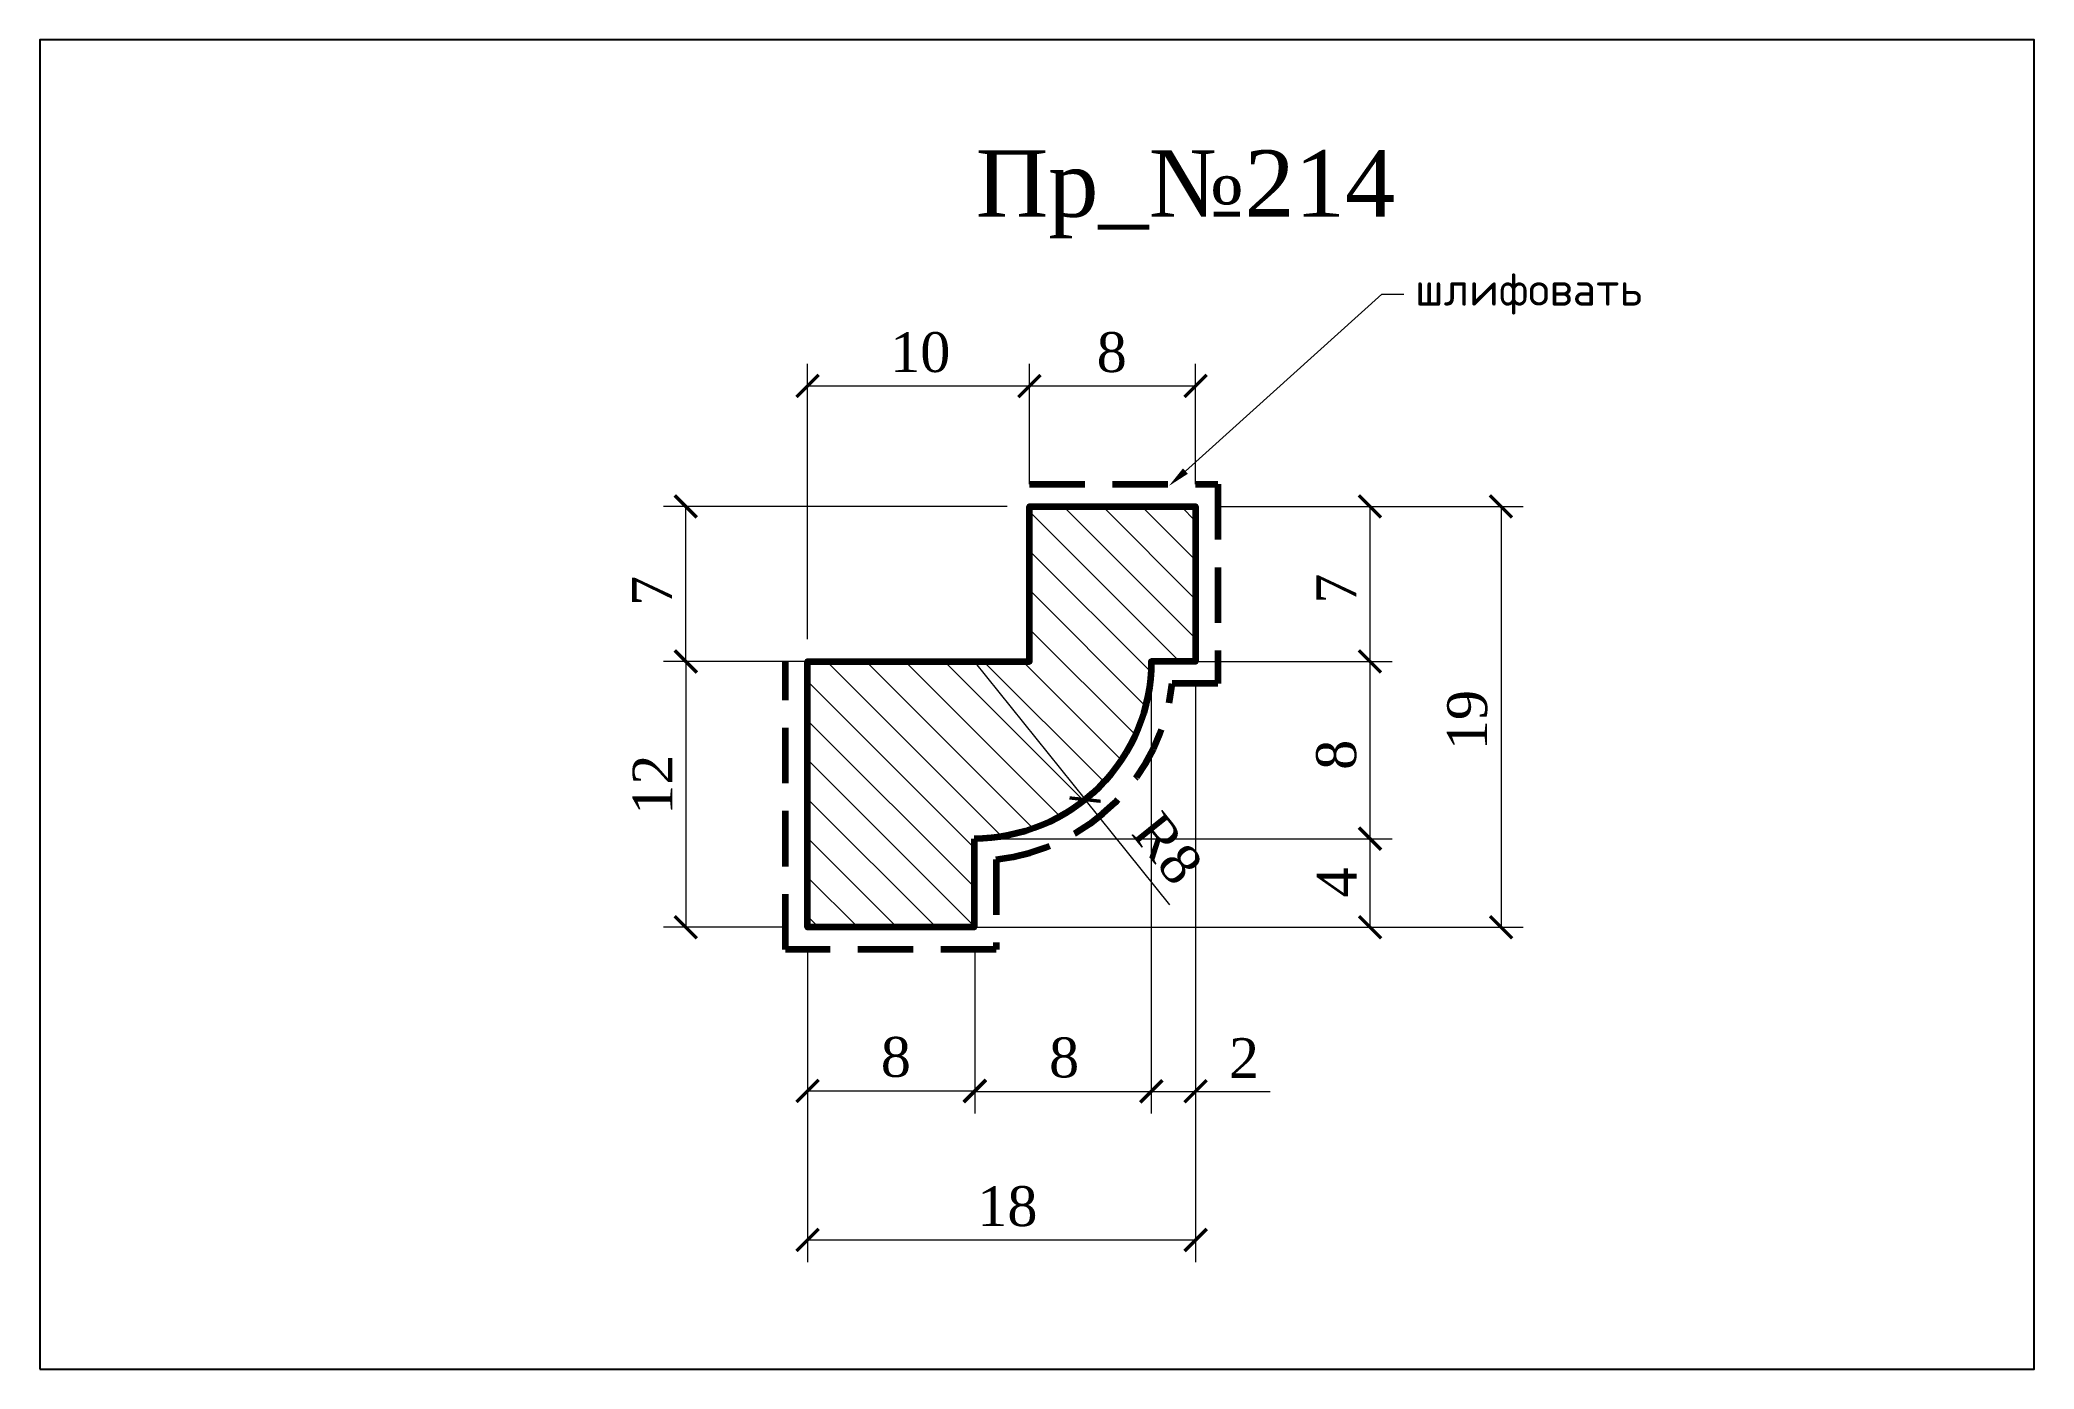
# Model space of a CAD drawing. Header units: millimetres. Extents: x 309112 to 309202, y -93145.7 to -93085.7.
import ezdxf
from ezdxf import colors
from ezdxf.entities.mleader import LeaderData, LeaderLine
from ezdxf.math import Vec2, Vec3

# ---------------------------------------------------------------- set-up
doc = ezdxf.new("R2010")
doc.units = ezdxf.units.MM
doc.header["$MEASUREMENT"] = 0
doc.linetypes.add('HIDDEN', pattern=[0.375, 0.25, -0.125])
doc.layers.add('Outside panel', color=7, linetype='Continuous', lineweight=18, true_color=0x7f5e57)
doc.layers.add('линия 50', color=1, linetype='Continuous', lineweight=140)
doc.layers.add('служебный слой РАЗМЕРЫ', color=7, linetype='Continuous', lineweight=9)
doc.layers.add('размеры в модели', color=7, linetype='Continuous')
doc.styles.add('ELECT', font='times.ttf')
doc.styles.get("Standard").update_dxf_attribs({"font": 'times.ttf'})
doc.styles.add('ЕСКД профили текст', font='isocpeur.ttf')
doc.dimstyles.new('M_1', dxfattribs={"dimtxt": 1.8, "dimasz": 1, "dimexe": 1, "dimexo": 1, "dimgap": 0.6, "dimtad": 1, "dimdec": 0, "dimdsep": 46, "dimtxsty": 'Standard', "dimblk": 'ARCHTICK', "dimcen": -5, "dimclrd": 7, "dimclre": 7, "dimclrt": 7, "dimadec": 0, "dimazin": 0, "dimtfac": 1, "dimtdec": 0, "dimtmove": 0, "dimatfit": 3, "dimfxl": 1, "dimtolj": 1, "dimtzin": 0, "dimlwd": 5, "dimlwe": 5, "dimarcsym": 0})

# ---------------------------------------------------------------- blocks, each defined once
blk = doc.blocks.new('_ArchTick')
at = {"color": 0, "linetype": 'ByBlock', "const_width": 0.15}
blk.add_lwpolyline([(-0.5, -0.5), (0.5, 0.5)], dxfattribs=at)
blk = doc.blocks.new('*D14')
at = {"layer": 'Defpoints', "color": 0, "ltscale": 1000, "transparency": 16777216}
for p in [(309164.112, -93106.787), (309171.981, -93106.787), (309164.112, -93113.784)]:
    blk.add_point(p, dxfattribs=at)
at = {"layer": 'размеры в модели', "color": 7, "lineweight": 5, "ltscale": 1000, "transparency": 16777216}
for p, q in [((309165.112, -93106.787), (309172.981, -93106.787)), ((309171.981, -93113.784), (309171.981, -93106.787)), ((309165.112, -93113.784), (309172.981, -93113.784))]:
    blk.add_line(p, q, dxfattribs=at)
for p, rotation in [((309171.981, -93106.787), 90), ((309171.981, -93113.784), 270)]:
    blk.add_blockref('_ArchTick', p, dxfattribs=dict(at, rotation=rotation))
at = {"layer": 'размеры в модели', "color": 7, "ltscale": 1000, "transparency": 16777216, "insert": (309170.463, -93110.502), "char_height": 1.8, "attachment_point": 5, "rotation": 90}
blk.add_mtext('\\A1;7', dxfattribs=at)
blk = doc.blocks.new('*D13')
at = {"layer": 'Defpoints', "color": 0, "ltscale": 1000, "transparency": 16777216}
for p in [(309162.112, -93113.784), (309171.981, -93113.784), (309154.112, -93121.784)]:
    blk.add_point(p, dxfattribs=at)
at = {"layer": 'размеры в модели', "color": 7, "lineweight": 5, "ltscale": 1000, "transparency": 16777216}
for p, q in [((309163.112, -93113.784), (309172.981, -93113.784)), ((309171.981, -93121.784), (309171.981, -93113.784)), ((309155.112, -93121.784), (309172.981, -93121.784))]:
    blk.add_line(p, q, dxfattribs=at)
for p, rotation in [((309171.981, -93113.784), 90), ((309171.981, -93121.784), 270)]:
    blk.add_blockref('_ArchTick', p, dxfattribs=dict(at, rotation=rotation))
at = {"layer": 'размеры в модели', "color": 7, "ltscale": 1000, "transparency": 16777216, "insert": (309170.466, -93117.999), "char_height": 1.8, "attachment_point": 5, "rotation": 90}
blk.add_mtext('\\A1;8', dxfattribs=at)
blk = doc.blocks.new('*D12')
at = {"layer": 'Defpoints', "color": 0, "ltscale": 1000, "transparency": 16777216}
for p in [(309154.135, -93121.784), (309171.981, -93121.784), (309154.147, -93125.784)]:
    blk.add_point(p, dxfattribs=at)
at = {"layer": 'размеры в модели', "color": 7, "lineweight": 5, "ltscale": 1000, "transparency": 16777216}
for p, q in [((309155.135, -93121.784), (309172.981, -93121.784)), ((309171.981, -93125.784), (309171.981, -93121.784)), ((309155.147, -93125.784), (309172.981, -93125.784))]:
    blk.add_line(p, q, dxfattribs=at)
for p, rotation in [((309171.981, -93121.784), 90), ((309171.981, -93125.784), 270)]:
    blk.add_blockref('_ArchTick', p, dxfattribs=dict(at, rotation=rotation))
at = {"layer": 'размеры в модели', "color": 7, "ltscale": 1000, "transparency": 16777216, "insert": (309170.481, -93123.759), "char_height": 1.8, "attachment_point": 5, "rotation": 90}
blk.add_mtext('\\A1;4', dxfattribs=at)
blk = doc.blocks.new('*D11')
at = {"layer": 'Defpoints', "color": 0, "ltscale": 1000, "transparency": 16777216}
for p in [(309162.112, -93113.784), (309164.112, -93113.712), (309164.112, -93133.189)]:
    blk.add_point(p, dxfattribs=at)
at = {"layer": 'размеры в модели', "color": 7, "lineweight": 5, "ltscale": 1000, "transparency": 16777216}
for p, q in [((309162.112, -93114.784), (309162.112, -93134.189)), ((309164.112, -93114.712), (309164.112, -93134.189)), ((309162.112, -93133.189), (309164.112, -93133.189)), ((309164.112, -93133.189), (309167.473, -93133.189))]:
    blk.add_line(p, q, dxfattribs=at)
at = {"layer": 'размеры в модели', "color": 7, "lineweight": 5, "ltscale": 1000, "transparency": 16777216, "rotation": 180}
blk.add_blockref('_ArchTick', (309162.112, -93133.189), dxfattribs=at)
at = {"layer": 'размеры в модели', "color": 7, "lineweight": 5, "ltscale": 1000, "transparency": 16777216}
blk.add_blockref('_ArchTick', (309164.112, -93133.189), dxfattribs=at)
at = {"layer": 'размеры в модели', "color": 7, "ltscale": 1000, "transparency": 16777216, "insert": (309166.292, -93131.689), "char_height": 1.8, "attachment_point": 5}
blk.add_mtext('\\A1;2', dxfattribs=at)
blk = doc.blocks.new('*D10')
at = {"layer": 'Defpoints', "color": 0, "ltscale": 1000, "transparency": 16777216}
for p in [(309162.112, -93113.784), (309154.147, -93125.784), (309162.112, -93133.189)]:
    blk.add_point(p, dxfattribs=at)
at = {"layer": 'размеры в модели', "color": 7, "lineweight": 5, "ltscale": 1000, "transparency": 16777216}
for p, q in [((309162.112, -93114.784), (309162.112, -93134.189)), ((309154.147, -93126.784), (309154.147, -93134.189)), ((309154.147, -93133.189), (309162.112, -93133.189))]:
    blk.add_line(p, q, dxfattribs=at)
at = {"layer": 'размеры в модели', "color": 7, "lineweight": 5, "ltscale": 1000, "transparency": 16777216, "rotation": 180}
blk.add_blockref('_ArchTick', (309154.147, -93133.189), dxfattribs=at)
at = {"layer": 'размеры в модели', "color": 7, "lineweight": 5, "ltscale": 1000, "transparency": 16777216}
blk.add_blockref('_ArchTick', (309162.112, -93133.189), dxfattribs=at)
at = {"layer": 'размеры в модели', "color": 7, "ltscale": 1000, "transparency": 16777216, "insert": (309158.176, -93131.673), "char_height": 1.8, "attachment_point": 5}
blk.add_mtext('\\A1;8', dxfattribs=at)
blk = doc.blocks.new('*D9')
at = {"layer": 'Defpoints', "color": 0, "ltscale": 1000, "transparency": 16777216}
for p in [(309146.598, -93125.784), (309154.147, -93125.784), (309154.147, -93133.166)]:
    blk.add_point(p, dxfattribs=at)
at = {"layer": 'размеры в модели', "color": 7, "lineweight": 5, "ltscale": 1000, "transparency": 16777216}
for p, q in [((309146.598, -93126.784), (309146.598, -93134.166)), ((309154.147, -93126.784), (309154.147, -93134.166)), ((309146.598, -93133.166), (309154.147, -93133.166))]:
    blk.add_line(p, q, dxfattribs=at)
at = {"layer": 'размеры в модели', "color": 7, "lineweight": 5, "ltscale": 1000, "transparency": 16777216, "rotation": 180}
blk.add_blockref('_ArchTick', (309146.598, -93133.166), dxfattribs=at)
at = {"layer": 'размеры в модели', "color": 7, "lineweight": 5, "ltscale": 1000, "transparency": 16777216}
blk.add_blockref('_ArchTick', (309154.147, -93133.166), dxfattribs=at)
at = {"layer": 'размеры в модели', "color": 7, "ltscale": 1000, "transparency": 16777216, "insert": (309150.583, -93131.65), "char_height": 1.8, "attachment_point": 5}
blk.add_mtext('\\A1;8', dxfattribs=at)
blk = doc.blocks.new('*D8')
at = {"layer": 'Defpoints', "color": 0, "ltscale": 1000, "transparency": 16777216}
for p in [(309156.612, -93101.351), (309156.612, -93106.787), (309146.598, -93113.784)]:
    blk.add_point(p, dxfattribs=at)
at = {"layer": 'размеры в модели', "color": 7, "lineweight": 5, "ltscale": 1000, "transparency": 16777216}
for p, q in [((309146.598, -93112.784), (309146.598, -93100.351)), ((309156.612, -93105.787), (309156.612, -93100.351)), ((309146.598, -93101.351), (309156.612, -93101.351))]:
    blk.add_line(p, q, dxfattribs=at)
at = {"layer": 'размеры в модели', "color": 7, "lineweight": 5, "ltscale": 1000, "transparency": 16777216, "rotation": 180}
blk.add_blockref('_ArchTick', (309146.598, -93101.351), dxfattribs=at)
at = {"layer": 'размеры в модели', "color": 7, "lineweight": 5, "ltscale": 1000, "transparency": 16777216}
blk.add_blockref('_ArchTick', (309156.612, -93101.351), dxfattribs=at)
at = {"layer": 'размеры в модели', "color": 7, "ltscale": 1000, "transparency": 16777216, "insert": (309151.683, -93099.835), "char_height": 1.8, "attachment_point": 5}
blk.add_mtext('\\A1;10', dxfattribs=at)
blk = doc.blocks.new('*D7')
at = {"layer": 'Defpoints', "color": 0, "ltscale": 1000, "transparency": 16777216}
for p in [(309146.598, -93113.784), (309141.102, -93125.784), (309146.598, -93125.784)]:
    blk.add_point(p, dxfattribs=at)
at = {"layer": 'размеры в модели', "color": 7, "lineweight": 5, "ltscale": 1000, "transparency": 16777216}
for p, q in [((309145.598, -93113.784), (309140.102, -93113.784)), ((309141.102, -93113.784), (309141.102, -93125.784)), ((309145.598, -93125.784), (309140.102, -93125.784))]:
    blk.add_line(p, q, dxfattribs=at)
for p, rotation in [((309141.102, -93113.784), 90), ((309141.102, -93125.784), 270)]:
    blk.add_blockref('_ArchTick', p, dxfattribs=dict(at, rotation=rotation))
at = {"layer": 'размеры в модели', "color": 7, "ltscale": 1000, "transparency": 16777216, "insert": (309139.602, -93119.352), "char_height": 1.8, "attachment_point": 5, "rotation": 90}
blk.add_mtext('\\A1;12', dxfattribs=at)
blk = doc.blocks.new('*D6')
at = {"layer": 'Defpoints', "color": 0, "ltscale": 1000, "transparency": 16777216}
for p in [(309141.1, -93106.787), (309156.612, -93106.787), (309156.612, -93113.784)]:
    blk.add_point(p, dxfattribs=at)
at = {"layer": 'размеры в модели', "color": 7, "lineweight": 5, "ltscale": 1000, "transparency": 16777216}
for p, q in [((309155.612, -93106.787), (309140.1, -93106.787)), ((309141.1, -93113.784), (309141.1, -93106.787)), ((309155.612, -93113.784), (309140.1, -93113.784))]:
    blk.add_line(p, q, dxfattribs=at)
for p, rotation in [((309141.1, -93106.787), 90), ((309141.1, -93113.784), 270)]:
    blk.add_blockref('_ArchTick', p, dxfattribs=dict(at, rotation=rotation))
at = {"layer": 'размеры в модели', "color": 7, "ltscale": 1000, "transparency": 16777216, "insert": (309139.581, -93110.597), "char_height": 1.8, "attachment_point": 5, "rotation": 90}
blk.add_mtext('\\A1;7', dxfattribs=at)
blk = doc.blocks.new('*D5')
at = {"layer": 'Defpoints', "color": 0, "ltscale": 1000, "transparency": 16777216}
for p in [(309164.112, -93101.351), (309156.612, -93106.787), (309164.112, -93106.787)]:
    blk.add_point(p, dxfattribs=at)
at = {"layer": 'размеры в модели', "color": 7, "lineweight": 5, "ltscale": 1000, "transparency": 16777216}
for p, q in [((309156.612, -93105.787), (309156.612, -93100.351)), ((309164.112, -93105.787), (309164.112, -93100.351)), ((309156.612, -93101.351), (309164.112, -93101.351))]:
    blk.add_line(p, q, dxfattribs=at)
at = {"layer": 'размеры в модели', "color": 7, "lineweight": 5, "ltscale": 1000, "transparency": 16777216, "rotation": 180}
blk.add_blockref('_ArchTick', (309156.612, -93101.351), dxfattribs=at)
at = {"layer": 'размеры в модели', "color": 7, "lineweight": 5, "ltscale": 1000, "transparency": 16777216}
blk.add_blockref('_ArchTick', (309164.112, -93101.351), dxfattribs=at)
at = {"layer": 'размеры в модели', "color": 7, "ltscale": 1000, "transparency": 16777216, "insert": (309160.326, -93099.835), "char_height": 1.8, "attachment_point": 5}
blk.add_mtext('\\A1;8', dxfattribs=at)
blk = doc.blocks.new('*D4')
at = {"layer": 'Defpoints', "color": 0, "ltscale": 1000, "transparency": 16777216}
for p in [(309154.112, -93113.784), (309159.122, -93120.02)]:
    blk.add_point(p, dxfattribs=at)
at = {"layer": 'размеры в модели', "color": 7, "lineweight": 5, "ltscale": 1000, "transparency": 16777216}
for p in [(309154.112, -93113.784), (309162.945, -93124.778)]:
    blk.add_line(p, (309159.122, -93120.02), dxfattribs=at)
at = {"layer": 'размеры в модели', "color": 7, "lineweight": 5, "ltscale": 1000, "transparency": 16777216, "rotation": 128.7801101639622}
blk.add_blockref('_ArchTick', (309159.122, -93120.02), dxfattribs=at)
at = {"layer": 'размеры в модели', "color": 7, "ltscale": 1000, "transparency": 16777216, "insert": (309162.841, -93122.23), "char_height": 1.8, "attachment_point": 5, "rotation": 308.78011}
blk.add_mtext('\\A1;R8', dxfattribs=at)
blk = doc.blocks.new('*D2')
at = {"layer": 'Defpoints', "color": 0, "ltscale": 1000, "transparency": 16777216}
for p in [(309164.112, -93113.784), (309146.598, -93125.66), (309146.598, -93139.901)]:
    blk.add_point(p, dxfattribs=at)
at = {"layer": 'размеры в модели', "color": 7, "lineweight": 5, "ltscale": 1000, "transparency": 16777216}
for p, q in [((309164.112, -93114.784), (309164.112, -93140.901)), ((309146.598, -93126.66), (309146.598, -93140.901)), ((309164.112, -93139.901), (309146.598, -93139.901))]:
    blk.add_line(p, q, dxfattribs=at)
at = {"layer": 'размеры в модели', "color": 7, "lineweight": 5, "ltscale": 1000, "transparency": 16777216, "rotation": 180}
blk.add_blockref('_ArchTick', (309146.598, -93139.901), dxfattribs=at)
at = {"layer": 'размеры в модели', "color": 7, "lineweight": 5, "ltscale": 1000, "transparency": 16777216}
blk.add_blockref('_ArchTick', (309164.112, -93139.901), dxfattribs=at)
at = {"layer": 'размеры в модели', "color": 7, "ltscale": 1000, "transparency": 16777216, "insert": (309155.615, -93138.385), "char_height": 1.8, "attachment_point": 5}
blk.add_mtext('\\A1;18', dxfattribs=at)
blk = doc.blocks.new('*D3')
at = {"layer": 'Defpoints', "color": 0, "ltscale": 1000, "transparency": 16777216}
for p in [(309164.112, -93106.787), (309146.598, -93125.784), (309177.894, -93125.784)]:
    blk.add_point(p, dxfattribs=at)
at = {"layer": 'размеры в модели', "color": 7, "lineweight": 5, "ltscale": 1000, "transparency": 16777216}
for p, q in [((309165.112, -93106.787), (309178.894, -93106.787)), ((309177.894, -93106.787), (309177.894, -93125.784)), ((309147.598, -93125.784), (309178.894, -93125.784))]:
    blk.add_line(p, q, dxfattribs=at)
for p, rotation in [((309177.894, -93106.787), 90), ((309177.894, -93125.784), 270)]:
    blk.add_blockref('_ArchTick', p, dxfattribs=dict(at, rotation=rotation))
at = {"layer": 'размеры в модели', "color": 7, "ltscale": 1000, "transparency": 16777216, "insert": (309176.376, -93116.431), "char_height": 1.8, "attachment_point": 5, "rotation": 90}
blk.add_mtext('\\A1;19', dxfattribs=at)

msp = doc.modelspace()

# ---------------------------------------------------------------- hatches: boundary and pattern name
at = {"layer": 'Outside panel', "ltscale": 1000}
h = msp.add_hatch(dxfattribs=at)
h.set_pattern_fill('ANSI31', color=256, scale=10, angle=90)
h.set_pattern_definition([(135, (-2618.3156, -2665.3525), (-0.8838834765, -0.8838834765), [])])
h.paths.add_polyline_path([(309162.112, -93113.784), (309164.112, -93113.784), (309164.112, -93106.787), (309156.612, -93106.787), (309156.612, -93113.784), (309146.598, -93113.784), (309146.598, -93125.784), (309154.112, -93125.784), (309154.112, -93121.784, 0.414214)])

# ---------------------------------------------------------------- linework, layer by layer
at = {"color": 6, "ltscale": 1000}
msp.add_lwpolyline([(309111.952, -93145.728), (309201.952, -93145.728), (309201.952, -93085.728), (309111.952, -93085.728)], close=True, dxfattribs=at)
at = {"layer": 'линия 50', "color": 1, "linetype": 'HIDDEN', "ltscale": 10, "true_color": 0xff0909}
msp.add_lwpolyline([(309156.612, -93105.787), (309165.112, -93105.787), (309165.112, -93114.784), (309163.056, -93114.784, -0.350397), (309155.112, -93122.728), (309155.112, -93126.784), (309145.598, -93126.784), (309145.598, -93113.784)], format="xyb", dxfattribs=at)
at = {"layer": 'линия 50', "color": 7}
msp.add_lwpolyline([(309154.112, -93121.784), (309154.112, -93125.784), (309146.598, -93125.784), (309146.598, -93113.784), (309156.612, -93113.784), (309156.612, -93106.787), (309164.112, -93106.787), (309164.112, -93113.784), (309162.112, -93113.784, -0.414214), (309154.112, -93121.784)], format="xyb", close=True, dxfattribs=at)

# ---------------------------------------------------------------- texts
at = {"color": 7, "ltscale": 1000, "style": 'ELECT'}
msp.add_text('Пр_№214', height=3, dxfattribs=at).set_placement((309154.189, -93093.71))

# ---------------------------------------------------------------- dimensions: what is measured, and where the dimension line sits
at = {"layer": 'размеры в модели', "color": 5, "ltscale": 1000}
for base, p1, p2, picture, middle in [((309156.612, -93101.351), (309146.598, -93113.784), (309156.612, -93106.787), '*D8', (309151.683, -93101.351)), ((309164.111574346, -93101.350986554), (309156.611574346, -93106.786782363), (309164.111574346, -93106.786782363), '*D5', (309160.326035502, -93101.350986554)), ((309162.112, -93133.189), (309154.147, -93125.784), (309162.112, -93113.784), '*D10', (309158.176, -93133.189)), ((309164.112, -93133.189), (309162.112, -93113.784), (309164.112, -93113.712), '*D11', (309166.292, -93133.189)), ((309154.147, -93133.166), (309146.598, -93125.784), (309154.147, -93125.784), '*D9', (309150.583, -93133.166))]:
    dim = msp.add_linear_dim(base=base, p1=p1, p2=p2, dimstyle='M_1', dxfattribs=at)
    dim.commit()
    dim.dimension.update_dxf_attribs({"geometry": picture, "text_midpoint": middle, "dimtype": 128})
for base, p1, p2, angle, picture, middle in [((309141.1, -93106.787), (309156.612, -93113.784), (309156.612, -93106.787), 90, '*D6', (309141.1, -93110.597)), ((309177.894, -93125.784), (309164.112, -93106.787), (309146.598, -93125.784), 90, '*D3', (309177.894, -93116.431)), ((309171.981, -93106.787), (309164.112, -93113.784), (309164.112, -93106.787), 90, '*D14', (309171.981, -93110.502)), ((309141.102, -93125.784), (309146.598, -93113.784), (309146.598, -93125.784), 90, '*D7', (309141.102, -93119.352)), ((309146.598, -93139.901), (309164.112, -93113.784), (309146.598, -93125.66), 180, '*D2', (309155.615, -93139.901)), ((309171.981, -93113.784), (309154.112, -93121.784), (309162.112, -93113.784), 90, '*D13', (309171.981, -93117.999)), ((309171.981, -93121.784), (309154.147, -93125.784), (309154.135, -93121.784), 90, '*D12', (309171.981, -93123.759))]:
    dim = msp.add_linear_dim(base=base, p1=p1, p2=p2, angle=angle, dimstyle='M_1', dxfattribs=at)
    dim.commit()
    dim.dimension.update_dxf_attribs({"geometry": picture, "text_midpoint": middle, "dimtype": 128})
dim = msp.add_radius_dim(center=(309154.112, -93113.784), mpoint=(309159.122, -93120.02), dimstyle='M_1', dxfattribs=at)
dim.commit()
dim.dimension.update_dxf_attribs({"geometry": '*D4', "text_midpoint": (309162.841, -93122.23)})

# ---------------------------------------------------------------- leaders
at = {"layer": 'служебный слой РАЗМЕРЫ'}
ml = msp.add_multileader_mtext('Standard', dxfattribs=at)
ml.set_content('\\A1;шлифовать', color=256, style='ЕСКД профили текст')
ml.set_leader_properties(color=256, linetype='ByLayer', lineweight=-1)
ml.build(insert=Vec2(0, 0))
ml.multileader.update_dxf_attribs({"dogleg_length": 1, "arrow_head_size": 1})
ctx = ml.context
ctx.base_point, ctx.char_height, ctx.arrow_head_size, ctx.landing_gap_size, ctx.plane_origin = Vec3(309173.508, -93097.2), 1.5, 1, 0.5, Vec3(309186.983, -93071.031)
notes = []
notes.append((ctx, [(1, (1, 1, 0), (309172.508, -93097.2), (1, 0), 1, [(0, [(309162.907, -93105.862)], 0, [])])]))
ctx.mtext.insert, ctx.mtext.flow_direction = Vec3(309174.008, -93096.225), 5
for ctx, leaders in notes:
    for number, flags, end, landing, length, lines in leaders:
        leader = LeaderData()
        leader.index, (leader.has_last_leader_line, leader.has_dogleg_vector, leader.attachment_direction) = number, flags
        leader.last_leader_point, leader.dogleg_vector, leader.dogleg_length = Vec3(end), Vec3(landing), length
        for number, points, colour, breaks in lines:
            line = LeaderLine()
            line.index, line.vertices, line.color, line.breaks = number, Vec3.list(points), colors.encode_raw_color(colour), breaks
            leader.lines.append(line)
        ctx.leaders.append(leader)

doc.saveas('drawing.dxf')
